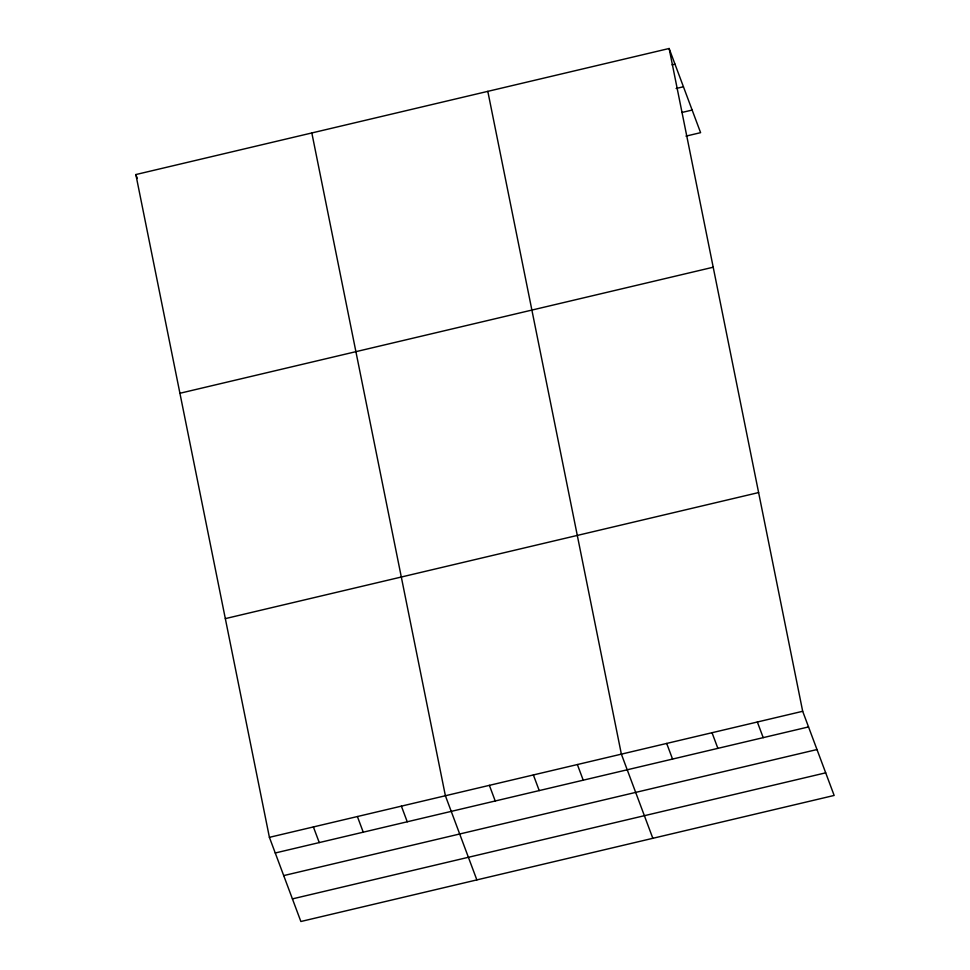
<?xml version="1.0" encoding="UTF-8"?>
<svg xmlns="http://www.w3.org/2000/svg" width="970" height="970" viewBox="0 0 970 970"><rect width="100%" height="100%" fill="white"/><g stroke="black" fill="none" stroke-linecap="round" stroke-linejoin="round"><path stroke-width="1.45" d="M669.13 48.5L802.687 711.289L834.151 795.448L300.87 921.5L269.405 837.34L135.849 174.552L669.13 48.5L700.595 132.66L685.972 136.127M672.052 64.844L674.987 64.153M676.126 88.488L683.438 86.754M681.91 112.471L692.144 110.059M179.923 393.262L713.205 267.223M225.331 618.617L758.613 492.566M269.405 837.34L802.687 711.289M275.25 852.982L808.531 726.93M283.701 875.595L816.995 749.543M292.419 898.887L825.7 772.835M757.352 721.995L763.208 737.649M712.029 732.714L717.873 748.367M666.693 743.432L672.549 759.073M652.834 838.31L621.37 754.139L487.813 91.362M577.368 764.542L583.225 780.183M533.379 774.945L539.223 790.586M489.377 785.336L495.233 800.99M476.852 879.899L445.388 795.739L311.831 132.951M401.386 806.143L407.242 821.784M135.849 174.552L137.303 178.456M357.396 816.534L363.241 832.187M313.395 826.937L319.251 842.578"/></g></svg>
